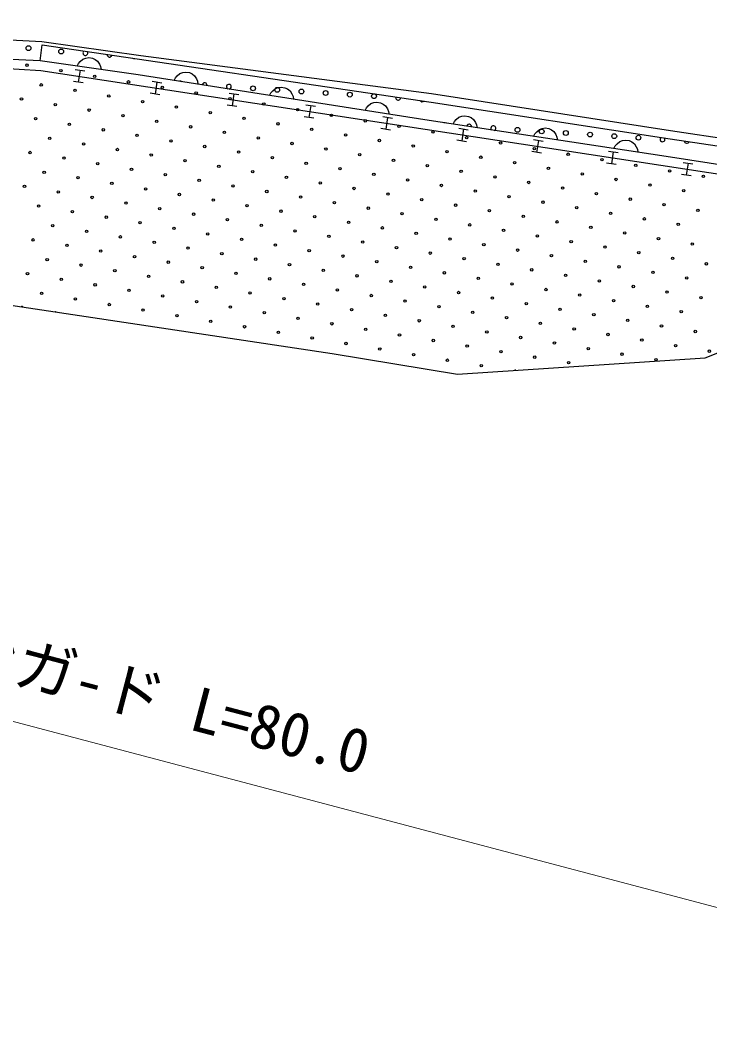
# Model space of a CAD drawing. Units: millimetres, scale not verified. Extents: x 40000 to 680000, y 20000 to 380000.
# Drawn here: x 171657 to 200111, y 243691 to 285377 of the extents above; entities that cross this region are included whole.
import ezdxf
from ezdxf.enums import TextEntityAlignment as Align

# ---------------------------------------------------------------- set-up
doc = ezdxf.new("R2010")
doc.units = ezdxf.units.MM
doc.header["$LTSCALE"] = 1000
doc.layers.add('M-BGD', color=7, linetype='Continuous', lineweight=25)
doc.layers.add('M-STR-HTXT', color=7, linetype='Continuous', lineweight=13)
doc.styles.add('ＭＳ ゴシック', font='')
doc.styles.get('ＭＳ ゴシック').set_extended_font_data('MS Gothic')

msp = doc.modelspace()

# ---------------------------------------------------------------- linework, layer by layer
at = {"layer": 'M-BGD'}
for p, q in [((172475, 283697), (140327, 285377)), ((160724, 285134), (172548, 284499)), ((140392, 285082), (172504, 283309)), ((172475, 283697), (172557, 284356)), ((172548, 284499), (176639, 283920)), ((172557, 284356), (188612, 281998)), ((176639, 283920), (188634, 282358)), ((176525, 283126), (172475, 283697)), ((174005, 283481), (174061, 283589)), ((174061, 283589), (174134, 283678)), ((174134, 283678), (174243, 283773)), ((174243, 283773), (174360, 283817)), ((174360, 283817), (174482, 283836)), ((174482, 283836), (174635, 283814)), ((174635, 283814), (174746, 283763)), ((174746, 283763), (174847, 283688)), ((174847, 283688), (174928, 283566)), ((174928, 283566), (174974, 283461)), ((172504, 283309), (188366, 280880)), ((173929, 283344), (174327, 283283)), ((174128, 283313), (174052, 282819)), ((174974, 283461), (174995, 283342)), ((188354, 281261), (176525, 283126)), ((178060, 283000), (178135, 283087)), ((178135, 283087), (178246, 283181)), ((178246, 283181), (178364, 283223)), ((178364, 283223), (178485, 283239)), ((178485, 283239), (178638, 283215)), ((178638, 283215), (178749, 283162)), ((178749, 283162), (178848, 283086)), ((178848, 283086), (178927, 282962)), ((174251, 282789), (173853, 282850)), ((177101, 282858), (177499, 282797)), ((177300, 282827), (177225, 282333)), ((178003, 282893), (178060, 283000)), ((178927, 282962), (178971, 282856)), ((178971, 282856), (178991, 282737)), ((177423, 282303), (177026, 282364)), ((180274, 282372), (180672, 282311)), ((180473, 282342), (180397, 281847)), ((181946, 282271), (182003, 282379)), ((182003, 282379), (182077, 282466)), ((182077, 282466), (182188, 282559)), ((182188, 282559), (182306, 282602)), ((182306, 282602), (182428, 282618)), ((182428, 282618), (182581, 282594)), ((182581, 282594), (182692, 282541)), ((182692, 282541), (182791, 282464)), ((182791, 282464), (182870, 282341)), ((182870, 282341), (182914, 282235)), ((182914, 282235), (182933, 282115)), ((188634, 282358), (198491, 280825)), ((180596, 281817), (180198, 281878)), ((183446, 281886), (183844, 281825)), ((183645, 281856), (183569, 281362)), ((185946, 281757), (186020, 281844)), ((186020, 281844), (186131, 281938)), ((186131, 281938), (186249, 281980)), ((186249, 281980), (186371, 281996)), ((186371, 281996), (186524, 281972)), ((186524, 281972), (186635, 281919)), ((186635, 281919), (186734, 281843)), ((186734, 281843), (186813, 281719)), ((188612, 281998), (198470, 280490)), ((183768, 281331), (183370, 281392)), ((185888, 281650), (185946, 281757)), ((186618, 281400), (187016, 281340)), ((186813, 281719), (186857, 281613)), ((186857, 281613), (186876, 281494)), ((189760, 281375), (189877, 281418)), ((189877, 281418), (189999, 281435)), ((189999, 281435), (190152, 281412)), ((190152, 281412), (190263, 281359)), ((186817, 281370), (186742, 280876)), ((198309, 279757), (188354, 281261)), ((189519, 281085), (189575, 281193)), ((189575, 281193), (189649, 281280)), ((189649, 281280), (189760, 281375)), ((190263, 281359), (190363, 281284)), ((190363, 281284), (190443, 281160)), ((190443, 281160), (190487, 281055)), ((190487, 281055), (190507, 280936)), ((186941, 280845), (186543, 280906)), ((188366, 280880), (209994, 277585)), ((189749, 280922), (190147, 280861)), ((189948, 280892), (189873, 280397)), ((192837, 280584), (192894, 280692)), ((192894, 280692), (192968, 280779)), ((192968, 280779), (193078, 280874)), ((193078, 280874), (193196, 280916)), ((193196, 280916), (193317, 280933)), ((193317, 280933), (193470, 280910)), ((193470, 280910), (193581, 280858)), ((193581, 280858), (193681, 280782)), ((193681, 280782), (193761, 280659)), ((193761, 280659), (193806, 280554)), ((193806, 280554), (193826, 280434)), ((198491, 280825), (208190, 279380)), ((190072, 280367), (189674, 280428)), ((192839, 280451), (193237, 280391)), ((193038, 280421), (192963, 279927)), ((196155, 280083), (196212, 280190)), ((196212, 280190), (196286, 280278)), ((196286, 280278), (196396, 280372)), ((196396, 280372), (196514, 280415)), ((196514, 280415), (196635, 280432)), ((196635, 280432), (196789, 280409)), ((196789, 280409), (196900, 280357)), ((196900, 280357), (196999, 280281)), ((196999, 280281), (197079, 280158)), ((197079, 280158), (197124, 280052)), ((198470, 280490), (208141, 279036)), ((193161, 279896), (192764, 279957)), ((195929, 279981), (196326, 279920)), ((196128, 279950), (196052, 279456)), ((197124, 280052), (197144, 279933)), ((207508, 278304), (198309, 279757)), ((196251, 279426), (195853, 279486)), ((199018, 279510), (199416, 279449)), ((199217, 279480), (199142, 278985)), ((199341, 278955), (198943, 279016)), ((170367, 273757), (184525, 271630)), ((199924, 271450), (202081, 272303)), ((184525, 271630), (189699, 270779)), ((189699, 270779), (199924, 271450))]:
    msp.add_line(p, q, dxfattribs=at)
for centre, radius in [((172001, 284222), 99.5), ((173347, 284086), 99.5), ((171940, 283522), 49.8), ((173335, 283293), 49.8), ((174730, 283063), 49.8), ((172523, 282710), 49.8), ((176126, 282834), 49.8), ((177521, 282604), 49.8), ((181265, 282568), 99.5), ((173918, 282480), 49.8), ((175313, 282251), 49.8), ((178917, 282375), 49.8), ((182263, 282503), 99.5), ((183261, 282438), 99.5), ((184259, 282373), 99.5), ((185257, 282308), 99.5), ((186255, 282243), 99.5), ((171710, 282127), 49.8), ((173105, 281897), 49.8), ((176709, 282021), 49.8), ((178104, 281792), 49.8), ((180312, 282145), 49.8), ((181708, 281916), 49.8), ((174501, 281668), 49.8), ((175896, 281438), 49.8), ((179500, 281562), 49.8), ((180895, 281333), 49.8), ((183103, 281686), 49.8), ((184499, 281457), 49.8), ((172293, 281315), 49.8), ((173688, 281085), 49.8), ((177292, 281209), 49.8), ((178687, 280979), 49.8), ((182291, 281103), 49.8), ((185894, 281227), 49.8), ((187290, 280997), 49.8), ((172876, 280502), 49.8), ((175084, 280855), 49.8), ((176479, 280626), 49.8), ((180083, 280750), 49.8), ((181478, 280520), 49.8), ((183686, 280874), 49.8), ((185082, 280644), 49.8), ((188685, 280768), 49.8), ((190081, 280538), 49.8), ((192177, 280855), 99.5), ((193175, 280790), 99.5), ((194173, 280725), 99.5), ((195171, 280660), 99.5), ((196169, 280595), 99.5), ((197166, 280530), 99.5), ((174271, 280272), 49.8), ((177875, 280396), 49.8), ((179270, 280167), 49.8), ((182874, 280291), 49.8), ((186477, 280415), 49.8), ((187873, 280185), 49.8), ((191476, 280309), 49.8), ((172063, 279919), 49.8), ((173459, 279690), 49.8), ((175667, 280043), 49.8), ((177062, 279813), 49.8), ((180666, 279937), 49.8), ((182061, 279708), 49.8), ((184269, 280061), 49.8), ((185665, 279832), 49.8), ((189268, 279955), 49.8), ((190663, 279726), 49.8), ((192871, 280079), 49.8), ((194267, 279850), 49.8), ((174854, 279460), 49.8), ((178458, 279584), 49.8), ((179853, 279354), 49.8), ((183457, 279478), 49.8), ((184852, 279249), 49.8), ((187060, 279602), 49.8), ((188456, 279372), 49.8), ((192059, 279496), 49.8), ((193454, 279267), 49.8), ((195662, 279620), 49.8), ((197058, 279391), 49.8), ((172646, 279107), 49.8), ((174042, 278877), 49.8), ((176250, 279230), 49.8), ((177645, 279001), 49.8), ((181249, 279125), 49.8), ((182644, 278895), 49.8), ((186248, 279019), 49.8), ((189851, 279143), 49.8), ((191246, 278913), 49.8), ((194850, 279037), 49.8), ((198453, 279161), 49.8), ((199849, 278932), 49.8), ((171834, 278524), 49.8), ((175437, 278647), 49.8), ((176833, 278418), 49.8), ((179041, 278771), 49.8), ((180436, 278542), 49.8), ((184040, 278666), 49.8), ((185435, 278436), 49.8), ((187643, 278789), 49.8), ((189038, 278560), 49.8), ((192642, 278684), 49.8), ((194037, 278454), 49.8), ((196245, 278808), 49.8), ((197641, 278578), 49.8), ((173229, 278294), 49.8), ((174625, 278065), 49.8), ((178228, 278188), 49.8), ((181832, 278312), 49.8), ((183227, 278083), 49.8), ((186831, 278207), 49.8), ((190434, 278330), 49.8), ((191829, 278101), 49.8), ((195433, 278225), 49.8), ((199036, 278349), 49.8), ((172417, 277711), 49.8), ((176020, 277835), 49.8), ((177416, 277605), 49.8), ((179624, 277959), 49.8), ((181019, 277729), 49.8), ((184623, 277853), 49.8), ((186018, 277624), 49.8), ((188226, 277977), 49.8), ((189621, 277747), 49.8), ((193225, 277871), 49.8), ((194620, 277642), 49.8), ((196828, 277995), 49.8), ((198224, 277766), 49.8), ((173812, 277482), 49.8), ((175208, 277252), 49.8), ((178811, 277376), 49.8), ((182415, 277500), 49.8), ((183810, 277270), 49.8), ((187413, 277394), 49.8), ((188809, 277164), 49.8), ((191017, 277518), 49.8), ((192412, 277288), 49.8), ((196016, 277412), 49.8), ((197411, 277183), 49.8), ((199619, 277536), 49.8), ((173000, 276899), 49.8), ((176603, 277022), 49.8), ((177999, 276793), 49.8), ((180207, 277146), 49.8), ((181602, 276917), 49.8), ((185206, 277041), 49.8), ((186601, 276811), 49.8), ((190204, 276935), 49.8), ((193808, 277059), 49.8), ((195203, 276829), 49.8), ((198807, 276953), 49.8), ((174395, 276669), 49.8), ((175791, 276440), 49.8), ((179394, 276563), 49.8), ((180790, 276334), 49.8), ((182998, 276687), 49.8), ((184393, 276458), 49.8), ((187996, 276582), 49.8), ((189392, 276352), 49.8), ((191600, 276705), 49.8), ((192995, 276476), 49.8), ((196599, 276600), 49.8), ((197994, 276370), 49.8), ((172187, 276316), 49.8), ((173583, 276086), 49.8), ((177186, 276210), 49.8), ((178582, 275980), 49.8), ((182185, 276104), 49.8), ((185788, 276228), 49.8), ((187184, 275999), 49.8), ((190787, 276122), 49.8), ((194391, 276246), 49.8), ((195786, 276017), 49.8), ((199390, 276141), 49.8), ((172770, 275503), 49.8), ((174978, 275857), 49.8), ((176374, 275627), 49.8), ((179977, 275751), 49.8), ((181373, 275521), 49.8), ((183581, 275875), 49.8), ((184976, 275645), 49.8), ((188579, 275769), 49.8), ((189975, 275539), 49.8), ((192183, 275893), 49.8), ((193578, 275663), 49.8), ((197182, 275787), 49.8), ((198577, 275558), 49.8), ((174166, 275274), 49.8), ((177769, 275397), 49.8), ((179165, 275168), 49.8), ((182768, 275292), 49.8), ((186371, 275416), 49.8), ((187767, 275186), 49.8), ((191370, 275310), 49.8), ((192766, 275080), 49.8), ((194974, 275434), 49.8), ((196369, 275204), 49.8), ((199973, 275328), 49.8), ((171958, 274920), 49.8), ((173353, 274691), 49.8), ((175561, 275044), 49.8), ((176957, 274814), 49.8), ((180560, 274938), 49.8), ((181955, 274709), 49.8), ((184163, 275062), 49.8), ((185559, 274833), 49.8), ((189162, 274957), 49.8), ((190558, 274727), 49.8), ((194161, 274851), 49.8), ((197765, 274975), 49.8), ((199160, 274745), 49.8), ((174749, 274461), 49.8), ((178352, 274585), 49.8), ((179748, 274355), 49.8), ((183351, 274479), 49.8), ((184746, 274250), 49.8), ((186954, 274603), 49.8), ((188350, 274374), 49.8), ((191953, 274497), 49.8), ((193349, 274268), 49.8), ((195557, 274621), 49.8), ((196952, 274392), 49.8), ((172541, 274108), 49.8), ((173936, 273878), 49.8), ((176144, 274232), 49.8), ((177540, 274002), 49.8), ((181143, 274126), 49.8), ((182538, 273896), 49.8), ((186142, 274020), 49.8), ((189745, 274144), 49.8), ((191141, 273914), 49.8), ((194744, 274038), 49.8), ((198348, 274162), 49.8), ((199743, 273933), 49.8), ((175332, 273649), 49.8), ((176727, 273419), 49.8), ((178935, 273772), 49.8), ((180330, 273543), 49.8), ((183934, 273667), 49.8), ((185329, 273437), 49.8), ((187537, 273791), 49.8), ((188933, 273561), 49.8), ((192536, 273685), 49.8), ((193932, 273455), 49.8), ((196140, 273809), 49.8), ((197535, 273579), 49.8), ((178123, 273189), 49.8), ((181726, 273313), 49.8), ((183121, 273084), 49.8), ((186725, 273208), 49.8), ((190328, 273332), 49.8), ((191724, 273102), 49.8), ((195327, 273226), 49.8), ((196723, 272996), 49.8), ((198931, 273350), 49.8), ((179518, 272960), 49.8), ((180913, 272730), 49.8), ((184517, 272854), 49.8), ((185912, 272625), 49.8), ((188120, 272978), 49.8), ((189516, 272749), 49.8), ((193119, 272872), 49.8), ((194515, 272643), 49.8), ((198118, 272767), 49.8), ((182309, 272501), 49.8), ((183704, 272271), 49.8), ((187308, 272395), 49.8), ((188703, 272166), 49.8), ((190911, 272519), 49.8), ((192307, 272289), 49.8), ((195910, 272413), 49.8), ((197306, 272184), 49.8), ((199514, 272537), 49.8), ((185100, 272042), 49.8), ((186495, 271812), 49.8), ((190099, 271936), 49.8), ((193702, 272060), 49.8), ((195098, 271830), 49.8), ((198701, 271954), 49.8), ((187891, 271583), 49.8), ((189286, 271353), 49.8), ((191494, 271706), 49.8), ((192890, 271477), 49.8), ((196493, 271601), 49.8), ((197889, 271371), 49.8), ((200096, 271725), 49.8), ((190682, 271124), 49.8), ((194285, 271247), 49.8)]:
    msp.add_circle(centre, radius, dxfattribs=at)
for centre, radius, start, end in [((174345, 284021), 99.5, 125.5651, 37.724), ((175343, 283956), 99.5, 176.8544, 346.4347), ((176341, 283891), 99.5, 236.0547, 287.2344), ((178272, 282763), 99.5, 51.0722, 111.0105), ((179269, 282698), 99.5, 348.1625, 173.9203), ((180267, 282633), 99.5, 275.8592, 246.2235), ((187253, 282178), 99.5, 160.4935, 2.7957), ((188250, 282113), 99.5, 209.7936, 313.4956), ((189183, 281050), 99.5, 49.4122, 113.4081), ((190181, 280985), 99.5, 351.1796, 171.6407), ((191179, 280920), 99.5, 292.527, 230.2932), ((198164, 280465), 99.5, 126.3419, 36.2611), ((199162, 280400), 99.5, 179.8404, 343.0667), ((171728, 273525), 49.8, 25.1662, 137.7408), ((173124, 273295), 49.8, 63.1381, 99.7689), ((192077, 270894), 49.8, 58.6847, 128.8309)]:
    msp.add_arc(centre, radius, start, end, dxfattribs=at)
at = {"layer": 'M-STR-HTXT'}
msp.add_line((134609, 266175), (219627, 243691), dxfattribs=at)

# ---------------------------------------------------------------- texts
at = {"layer": 'M-STR-HTXT', "style": 'ＭＳ ゴシック'}
msp.add_text('ストンガ-ド L=80.0', height=1833, rotation=345.3, dxfattribs=at).set_placement((163907, 259414), align=Align.BOTTOM_LEFT)

doc.saveas('drawing.dxf')
